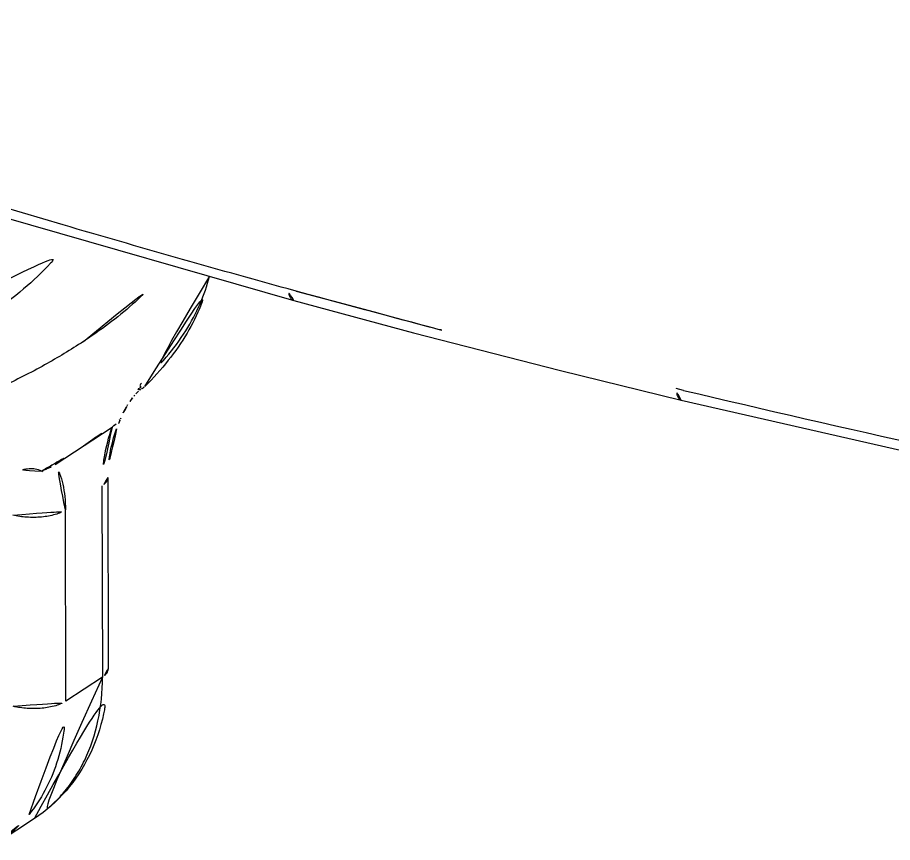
# Model space of a CAD drawing. Extents: x 16296660632 to 16296672714, y -37409619871 to -37409617455.
# Drawn here: x 16296672542.6 to 16296672565.51, y -37409617780.64 to -37409617759.02 of the extents above; entities that cross this region are included whole.
import ezdxf

# ---------------------------------------------------------------- set-up
doc = ezdxf.new("R2010")
doc.units = 0
doc.header["$LTSCALE"] = 10
doc.header["$MEASUREMENT"] = 0
doc.layers.get('0').update_dxf_attribs({"linetype": 'CONTINUOUS'})
doc.layers.add('02___PRT_ALL_AXES', color=7, linetype='CONTINUOUS')

msp = doc.modelspace()

# ---------------------------------------------------------------- linework, layer by layer
at = {"color": 7, "linetype": 'Continuous'}
for p, q in [((16296672542.17544, -37409617764.23101), (16296672549.833321, -37409617766.43351)), ((16296672549.89805, -37409617766.189072), (16296672549.686939, -37409617766.130791)), ((16296672556.819071, -37409617768.269653), (16296672559.982759, -37409617769.041054)), ((16296672545.84651, -37409617768.597771), (16296672545.824459, -37409617768.618439)), ((16296672545.8626, -37409617768.735497), (16296672545.88658, -37409617768.720802)), ((16296672560.039009, -37409617768.786774), (16296672559.8472, -37409617768.741096)), ((16296672545.257931, -37409617769.564484), (16296672545.26779, -37409617769.556557)), ((16296672545.26779, -37409617769.556557), (16296672545.27355, -37409617769.558037)), ((16296672543.582979, -37409617770.730843), (16296672545.07093, -37409617769.749489)), ((16296672543.24848, -37409617770.909363), (16296672543.24843, -37409617770.888397)), ((16296672543.24843, -37409617770.888397), (16296672543.25419, -37409617770.889877)), ((16296672544.80834, -37409617771.291122), (16296672544.81974, -37409617776.301247)), ((16296672544.96122, -37409617771.071213), (16296672544.97263, -37409617776.081337)), ((16296672543.863211, -37409617776.932121), (16296672543.851801, -37409617771.921997)), ((16296672544.81974, -37409617776.301247), (16296672543.863211, -37409617776.932121)), ((16296672543.04051, -37409617780.004158), (16296672542.083969, -37409617780.635033))]:
    msp.add_line(p, q, dxfattribs=at)
for points in [[(16296672549.833309, -37409617766.43351), (16296672552.9673, -37409617767.280518), (16296672556.819071, -37409617768.269653)], [(16296672559.982771, -37409617769.041054), (16296672568.215771, -37409617770.918739), (16296672577.321739, -37409617772.810219)]]:
    msp.add_lwpolyline(points, dxfattribs=at)
for centre, radius, start, end in [((16296672628.00757, -37409617482.347427), 294.392885, 254.61378061, 256.61292916), ((16296672556.598511, -37409617773.379257), 11.778851, 156.740883, 157.3528143), ((16296672561.43874, -37409617775.461304), 17.047884, 156.3348855, 156.7360901), ((16296672545.66938, -37409617768.386688), 0.398511, 303.0360907, 305.2892014), ((16296672546.98189, -37409617770.032356), 1.728281, 139.6391647, 142.7741869), ((16296672669.02886, -37409617308.556458), 472.959544, 256.67686797, 259.85204478), ((16296672547.835251, -37409617770.627312), 2.769275, 148.229436, 149.144197), ((16296672548.769581, -37409617771.06189), 3.796282, 156.9885711, 160.489671), ((16296672548.596149, -37409617770.989258), 3.608261, 156.6600089, 156.9738341), ((16296672548.52569, -37409617770.958733), 3.531474, 155.8639247, 156.6619174), ((16296672541.64715, -37409617770.429321), 1.671738, 343.3127305, 344.00879)]:
    msp.add_arc(centre, radius, start, end, dxfattribs=at)
for points, knots in [([(16296672549.686939, -37409617766.130791), (16296672547.71841, -37409617765.586884), (16296672540.045589, -37409617763.402527), (16296672532.44124, -37409617760.975197), (16296672526.83832, -37409617759.016678)], [0, 0, 0, 0, 0.25600177, 1, 1, 1, 1]), ([(16296672547.621321, -37409617765.796707), (16296672547.56283, -37409617766.042778), (16296672547.39436, -37409617766.539062), (16296672547.008949, -37409617767.253647), (16296672546.48937, -37409617767.951187), (16296672546.073299, -37409617768.384499), (16296672545.84651, -37409617768.597771)], [0, 0, 0, 0, 0.225799577, 0.465043753, 0.722070195, 1, 1, 1, 1]), ([(16296672545.93346, -37409617768.683838), (16296672546.149679, -37409617768.467491), (16296672546.54817, -37409617768.025131), (16296672547.045549, -37409617767.311272), (16296672547.41617, -37409617766.570938), (16296672547.57645, -37409617766.055313), (16296672547.631701, -37409617765.797913)], [0, 0, 0, 0, 0.270509348, 0.52520252, 0.767175797, 1, 1, 1, 1]), ([(16296672549.833321, -37409617766.433487), (16296672549.811239, -37409617766.427498), (16296672549.753429, -37409617766.392014), (16296672549.698931, -37409617766.280609), (16296672549.687639, -37409617766.184753), (16296672549.686951, -37409617766.130791)], [0, 0, 0, 0, 0.192826263, 0.54511874, 1, 1, 1, 1]), ([(16296672545.79686, -37409617768.782707), (16296672545.79838, -37409617768.778816), (16296672545.80439, -37409617768.762573), (16296672545.809179, -37409617768.745888), (16296672545.81218, -37409617768.733093)], [0, 0, 0, 0, 0.241543476, 1, 1, 1, 1]), ([(16296672545.79686, -37409617768.782707), (16296672545.801069, -37409617768.779221), (16296672545.81641, -37409617768.766747), (16296672545.83231, -37409617768.754959), (16296672545.8442, -37409617768.747017)], [0, 0, 0, 0, 0.277078681, 1, 1, 1, 1]), ([(16296672545.81218, -37409617768.733093), (16296672545.81427, -37409617768.724228), (16296672545.8218, -37409617768.686462), (16296672545.82453, -37409617768.647812), (16296672545.824459, -37409617768.618439)], [0, 0, 0, 0, 0.236788892, 1, 1, 1, 1]), ([(16296672545.8442, -37409617768.747017), (16296672545.845819, -37409617768.745934), (16296672545.85186, -37409617768.741959), (16296672545.858021, -37409617768.738152), (16296672545.8626, -37409617768.735497)], [0, 0, 0, 0, 0.269295322, 1, 1, 1, 1]), ([(16296672545.899599, -37409617768.711983), (16296672545.90275, -37409617768.709747), (16296672545.914579, -37409617768.701073), (16296672545.9258, -37409617768.691528), (16296672545.933451, -37409617768.683868)], [0, 0, 0, 0, 0.262742987, 1, 1, 1, 1]), ([(16296672545.60573, -37409617768.986816), (16296672545.595091, -37409617769.000793), (16296672545.551229, -37409617769.060028), (16296672545.510469, -37409617769.121521), (16296672545.480909, -37409617769.169243)], [0, 0, 0, 0, 0.238393993, 1, 1, 1, 1]), ([(16296672545.727871, -37409617768.843773), (16296672545.722601, -37409617768.84919), (16296672545.701059, -37409617768.871773), (16296672545.6803, -37409617768.895103), (16296672545.66497, -37409617768.913116)], [0, 0, 0, 0, 0.242322802, 1, 1, 1, 1]), ([(16296672545.729191, -37409617768.84214), (16296672545.73851, -37409617768.835213), (16296672545.76018, -37409617768.814293), (16296672545.7827, -37409617768.794472), (16296672545.79686, -37409617768.782707)], [0, 0, 0, 0, 0.387019964, 1, 1, 1, 1]), ([(16296672559.982771, -37409617769.041023), (16296672559.962231, -37409617769.036247), (16296672559.906839, -37409617769.00161), (16296672559.858089, -37409617768.890289), (16296672559.847839, -37409617768.795532), (16296672559.8472, -37409617768.741096)], [0, 0, 0, 0, 0.181595499, 0.531245996, 1, 1, 1, 1]), ([(16296672545.457939, -37409617769.207001), (16296672545.44182, -37409617769.233978), (16296672545.37582, -37409617769.348732), (16296672545.317011, -37409617769.467583), (16296672545.275761, -37409617769.5597)], [0, 0, 0, 0, 0.23743187, 1, 1, 1, 1]), ([(16296672545.07093, -37409617769.749489), (16296672545.092569, -37409617769.735207), (16296672545.168289, -37409617769.680893), (16296672545.235229, -37409617769.613373), (16296672545.27355, -37409617769.558037)], [0, 0, 0, 0, 0.27797581, 1, 1, 1, 1]), ([(16296672544.32696, -37409617770.240173), (16296672544.40943, -37409617770.185768), (16296672544.72732, -37409617769.971207), (16296672545.035879, -37409617769.742706), (16296672545.257931, -37409617769.564484)], [0, 0, 0, 0, 0.257606477, 1, 1, 1, 1]), ([(16296672545.07093, -37409617769.749489), (16296672544.9855, -37409617770.002411), (16296672544.856831, -37409617770.511597), (16296672544.807751, -37409617771.035133), (16296672544.80834, -37409617771.291122)], [0, 0, 0, 0, 0.510481897, 1, 1, 1, 1]), ([(16296672545.191271, -37409617769.794022), (16296672545.11632, -37409617770.005142), (16296672545.00495, -37409617770.426727), (16296672544.960739, -37409617770.86116), (16296672544.96122, -37409617771.071213)], [0, 0, 0, 0, 0.51609699, 1, 1, 1, 1]), ([(16296672543.24843, -37409617770.888397), (16296672543.34297, -37409617770.836456), (16296672543.708759, -37409617770.631073), (16296672544.066799, -37409617770.411751), (16296672544.32696, -37409617770.240173)], [0, 0, 0, 0, 0.257116454, 1, 1, 1, 1]), ([(16296672543.24848, -37409617770.909363), (16296672543.202579, -37409617770.88401), (16296672543.1021, -37409617770.844978), (16296672542.93758, -37409617770.827538), (16296672542.76371, -37409617770.849854), (16296672542.64901, -37409617770.887939), (16296672542.59123, -37409617770.912117)], [0, 0, 0, 0, 0.231576533, 0.469378164, 0.723384111, 1, 1, 1, 1]), ([(16296672543.25419, -37409617770.889877), (16296672543.314529, -37409617770.867538), (16296672543.42738, -37409617770.820992), (16296672543.534901, -37409617770.76255), (16296672543.582979, -37409617770.730843)], [0, 0, 0, 0, 0.527646348, 1, 1, 1, 1]), ([(16296672543.851801, -37409617771.921997), (16296672543.85153, -37409617771.804024), (16296672543.84082, -37409617771.577248), (16296672543.7908, -37409617771.255783), (16296672543.70866, -37409617770.973), (16296672543.62871, -37409617770.804802), (16296672543.582979, -37409617770.730843)], [0, 0, 0, 0, 0.28665818, 0.55058756, 0.788715988, 1, 1, 1, 1]), ([(16296672544.96122, -37409617771.071213), (16296672544.961269, -37409617771.090714), (16296672544.954041, -37409617771.131721), (16296672544.92292, -37409617771.189682), (16296672544.873199, -37409617771.244217), (16296672544.831551, -37409617771.275818), (16296672544.80834, -37409617771.291122)], [0, 0, 0, 0, 0.210241536, 0.439114392, 0.700266286, 1, 1, 1, 1]), ([(16296672542.47328, -37409617772.054848), (16296672542.592421, -37409617772.085457), (16296672542.844521, -37409617772.121857), (16296672543.21933, -37409617772.11689), (16296672543.52013, -37409617772.064812), (16296672543.726641, -37409617771.992188), (16296672543.81395, -37409617771.94696), (16296672543.851801, -37409617771.921997)], [0, 0, 0, 0, 0.260882983, 0.536613752, 0.792651294, 0.903845731, 1, 1, 1, 1]), ([(16296672544.97262, -37409617776.081337), (16296672544.972679, -37409617776.100838), (16296672544.96545, -37409617776.141853), (16296672544.93433, -37409617776.199806), (16296672544.884609, -37409617776.254341), (16296672544.84296, -37409617776.285927), (16296672544.81974, -37409617776.301247)], [0, 0, 0, 0, 0.210241537, 0.439114393, 0.700266286, 1, 1, 1, 1]), ([(16296672544.81974, -37409617776.301247), (16296672544.82062, -37409617776.684303), (16296672544.749571, -37409617777.432266), (16296672544.457689, -37409617778.314102), (16296672544.11161, -37409617778.932991), (16296672543.8034, -37409617779.345818), (16296672543.447189, -37409617779.707573), (16296672543.17992, -37409617779.912209), (16296672543.04051, -37409617780.004158)], [0, 0, 0, 0, 0.268682583, 0.522613549, 0.644968449, 0.764803857, 0.882861434, 1, 1, 1, 1]), ([(16296672543.04051, -37409617780.004158), (16296672543.34642, -37409617779.802399), (16296672543.908689, -37409617779.306877), (16296672544.52603, -37409617778.357094), (16296672544.896839, -37409617777.257713), (16296672544.97353, -37409617776.476883), (16296672544.97263, -37409617776.081337)], [0, 0, 0, 0, 0.241739064, 0.487048321, 0.739075659, 1, 1, 1, 1]), ([(16296672542.48469, -37409617777.064957), (16296672542.603821, -37409617777.095573), (16296672542.85593, -37409617777.131981), (16296672543.23074, -37409617777.127007), (16296672543.53153, -37409617777.074944), (16296672543.73805, -37409617777.002296), (16296672543.825359, -37409617776.957077), (16296672543.863211, -37409617776.932121)], [0, 0, 0, 0, 0.260882983, 0.536613752, 0.792651293, 0.903845731, 1, 1, 1, 1]), ([(16296672542.898251, -37409617779.897217), (16296672543.05633, -37409617779.703468), (16296672543.33918, -37409617779.276062), (16296672543.642811, -37409617778.555252), (16296672543.825689, -37409617777.763802), (16296672543.86385, -37409617777.212708), (16296672543.863211, -37409617776.932121)], [0, 0, 0, 0, 0.236174014, 0.480574948, 0.734990697, 1, 1, 1, 1]), ([(16296672542.083969, -37409617780.635033), (16296672542.23658, -37409617780.53437), (16296672542.52804, -37409617780.308128), (16296672542.781601, -37409617780.040199), (16296672542.898251, -37409617779.897217)], [0, 0, 0, 0, 0.497667858, 1, 1, 1, 1])]:
    msp.add_open_spline(points, degree=3, knots=knots, dxfattribs=at)
at = {"layer": '02___PRT_ALL_AXES', "color": 7, "linetype": 'Continuous'}
for points, knots in [([(16296672544.32074, -37409617767.50737), (16296672543.991199, -37409617767.724709), (16296672543.289471, -37409617768.146057), (16296672542.158689, -37409617768.720573), (16296672540.92017, -37409617769.255989), (16296672539.09244, -37409617769.928963), (16296672536.591551, -37409617770.640106), (16296672533.374599, -37409617771.272972), (16296672529.955021, -37409617771.687737), (16296672526.420549, -37409617771.873528), (16296672522.86174, -37409617771.825409), (16296672519.369881, -37409617771.54467), (16296672516.03467, -37409617771.038712), (16296672513.40484, -37409617770.428757), (16296672511.451679, -37409617769.831749), (16296672510.10734, -37409617769.346786), (16296672508.86224, -37409617768.818733), (16296672507.724291, -37409617768.250893), (16296672506.700689, -37409617767.646797), (16296672505.797871, -37409617767.010147), (16296672505.02149, -37409617766.344643), (16296672504.37653, -37409617765.653877), (16296672503.86751, -37409617764.941513), (16296672503.498699, -37409617764.211098), (16296672503.27433, -37409617763.467468), (16296672503.22311, -37409617762.963379), (16296672503.222549, -37409617762.715736)], [0, 0, 0, 0, 0.026139123, 0.054135675, 0.083929433, 0.115431817, 0.183050573, 0.25582699, 0.332325161, 0.410948957, 0.490016006, 0.567826282, 0.642730038, 0.713198267, 0.746352641, 0.777921679, 0.807786928, 0.835856752, 0.862072184, 0.886414457, 0.90891479, 0.92966681, 0.948841091, 0.966699396, 0.983602319, 1, 1, 1, 1]), ([(16296672535.720739, -37409617769.368294), (16296672536.210039, -37409617769.240417), (16296672537.157459, -37409617768.968193), (16296672538.514721, -37409617768.496696), (16296672539.761959, -37409617767.976051), (16296672540.88879, -37409617767.410553), (16296672541.885981, -37409617766.804779), (16296672542.74547, -37409617766.16333), (16296672543.46006, -37409617765.491142), (16296672543.85244, -37409617765.004539), (16296672544.018221, -37409617764.758377)], [0, 0, 0, 0, 0.156883811, 0.305633168, 0.445484719, 0.575853298, 0.696376738, 0.806975626, 0.907933451, 1, 1, 1, 1]), ([(16296672544.32074, -37409617767.50737), (16296672544.77021, -37409617767.21093), (16296672545.58766, -37409617766.602364), (16296672546.30455, -37409617765.873817), (16296672546.602489, -37409617765.500633)], [0, 0, 0, 0, 0.529972181, 1, 1, 1, 1])]:
    msp.add_open_spline(points, degree=3, knots=knots, dxfattribs=at)

doc.saveas('drawing.dxf')
